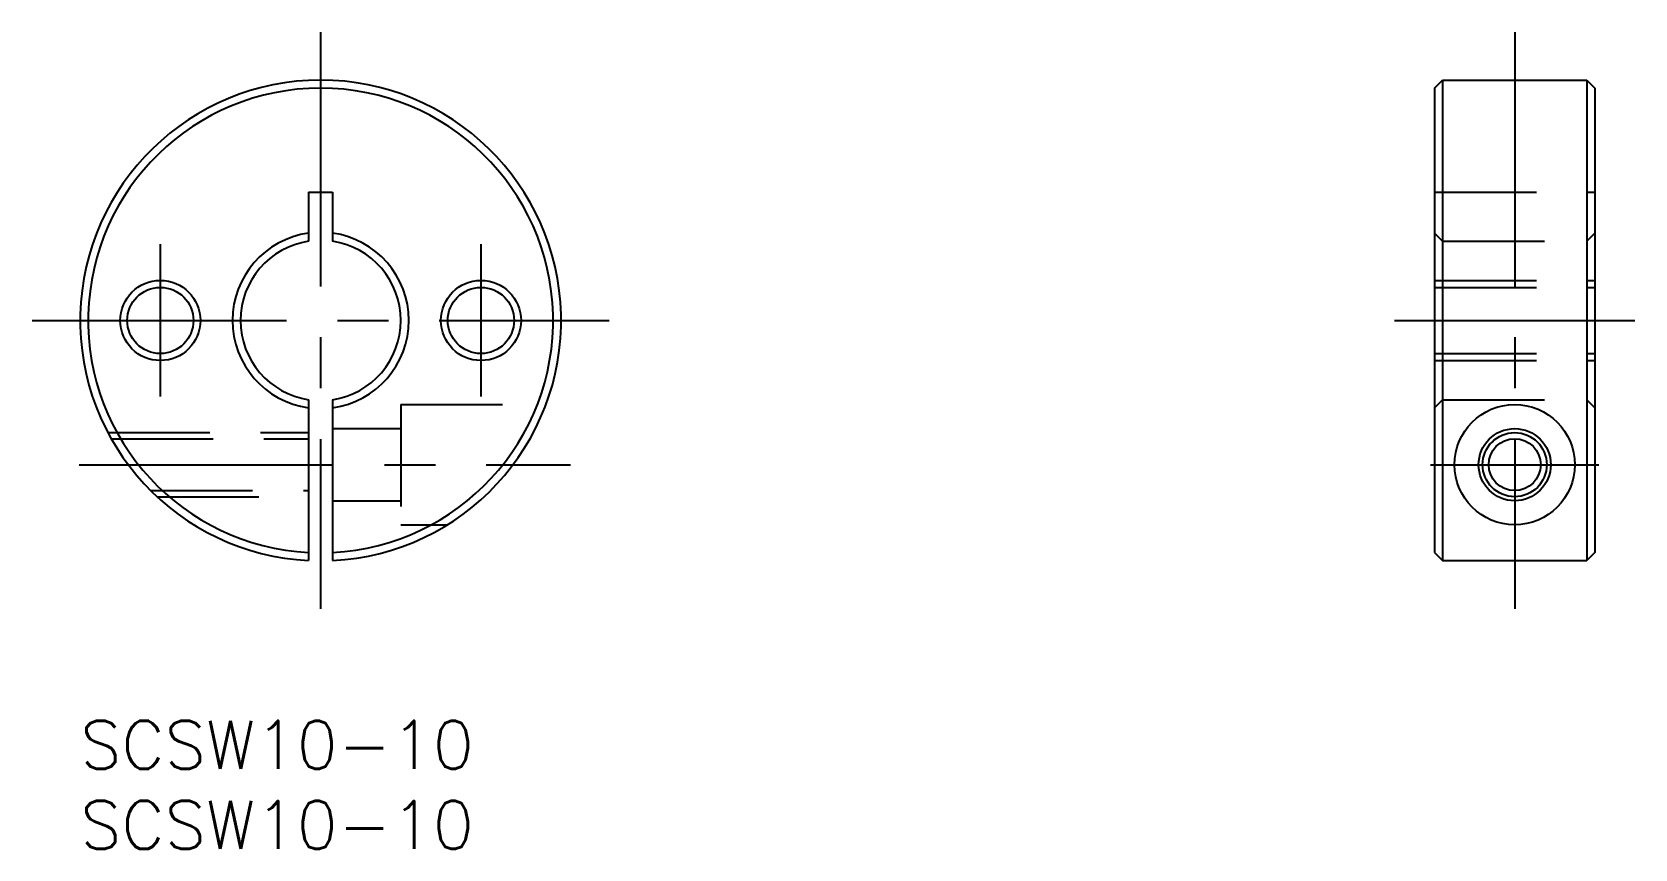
# Model space of a CAD drawing. Extents: x -3 to 97, y -8 to 43.
import ezdxf

# ---------------------------------------------------------------- set-up
doc = ezdxf.new("R2010")
doc.units = 0
doc.header["$LTSCALE"] = 0.5
doc.linetypes.add('CENTER', pattern=[50.8, 31.75, -6.35, 6.35, -6.35])
doc.linetypes.add('DASHED', pattern=[19.05, 12.7, -6.35])
for name, color, linetype in [('MSM_CENTER', 1, 'CENTER'), ('MSM_CONTINUOUS', 7, 'CONTINUOUS'), ('MSM_DASHED', 4, 'DASHED'), ('MSM_NARROW', 5, 'CONTINUOUS'), ('MSM_PART_NUMBER', 7, 'CONTINUOUS')]:
    doc.layers.add(name, color=color, linetype=linetype)
doc.styles.get("Standard").update_dxf_attribs({"font": 'txt.shx', "height": 3, "bigfont": 'bigfont.shx'})

# ---------------------------------------------------------------- blocks, each defined once
blk = doc.blocks.new('*U2')
at = {"layer": 'MSM_PART_NUMBER'}
blk.add_text('SCSW10-10', height=3, dxfattribs=at).set_placement((0, -3))
blk = doc.blocks.new('*U3')
at = {"layer": 'MSM_PART_NUMBER'}
blk.add_text('SCSW10-10', height=3, dxfattribs=at).set_placement((0, -8))

msp = doc.modelspace()

# ---------------------------------------------------------------- linework, layer by layer
at = {"layer": 'MSM_CENTER'}
for p, q in [((15, 42.981), (15, 6.981)), ((89.479, 42.981), (89.479, 6.981)), ((5, 29.735), (5, 20.227)), ((25, 29.735), (25, 20.227)), ((-3, 24.981), (33, 24.981)), ((81.979, 24.981), (96.979, 24.981)), ((-0.071, 15.981), (30.588, 15.981)), ((84.229, 15.981), (94.729, 15.981))]:
    msp.add_line(p, q, dxfattribs=at)
at = {"layer": 'MSM_CONTINUOUS'}
for p, q in [((84.479, 39.481), (84.979, 39.981)), ((84.479, 39.481), (84.479, 10.5)), ((84.979, 39.981), (84.979, 10)), ((84.979, 39.981), (93.979, 39.981)), ((93.979, 39.981), (93.979, 10)), ((93.979, 39.981), (94.479, 39.481)), ((94.479, 39.481), (94.479, 10.5)), ((14.25, 32.981), (14.25, 29.925)), ((14.25, 32.981), (15.75, 32.981)), ((15.75, 32.981), (15.75, 29.925)), ((14.25, 20.038), (14.25, 10)), ((15.75, 20.038), (15.75, 10)), ((84.479, 10.5), (84.979, 10)), ((84.979, 10), (93.979, 10)), ((94.479, 10.5), (93.979, 10))]:
    msp.add_line(p, q, dxfattribs=at)
for centre, radius in [((5, 24.981), 2.067), ((25, 24.981), 2.067), ((89.479, 15.981), 3.75), ((89.479, 15.981), 2.25), ((89.479, 15.981), 1.621)]:
    msp.add_circle(centre, radius, dxfattribs=at)
for radius, start, end in [(15, 272.86598, 267.13402), (14.5, 272.9649, 267.0351), (5.5, 97.83748, 262.16252), (5.5, 277.83748, 82.16252), (5, 98.62693, 261.37307), (5, 278.62693, 81.37307)]:
    msp.add_arc((15, 24.981), radius, start, end, dxfattribs=at)
at = {"layer": 'MSM_DASHED'}
for p, q in [((84.479, 32.981), (94.479, 32.981)), ((84.979, 29.93), (84.479, 30.43)), ((94.479, 30.43), (93.979, 29.925)), ((84.979, 29.925), (93.979, 29.925)), ((84.479, 27.481), (94.479, 27.481)), ((84.479, 27.048), (94.479, 27.048)), ((84.479, 22.914), (94.479, 22.914)), ((84.479, 22.481), (94.479, 22.481)), ((84.479, 19.533), (84.979, 20.038)), ((84.979, 20.038), (93.979, 20.038)), ((93.979, 20.038), (94.479, 19.533)), ((20, 19.731), (20, 12.231)), ((20, 19.731), (29.051, 19.731)), ((15.75, 18.231), (20, 18.231)), ((1.734, 17.981), (14.25, 17.981)), ((1.941, 17.602), (14.25, 17.602)), ((4.408, 14.36), (14.25, 14.36)), ((4.802, 13.981), (14.25, 13.981)), ((15.75, 13.731), (20, 13.731)), ((20, 12.231), (22.902, 12.231))]:
    msp.add_line(p, q, dxfattribs=at)
at = {"layer": 'MSM_NARROW'}
for centre, radius in [((5, 24.981), 2.5), ((25, 24.981), 2.5), ((89.479, 15.981), 2)]:
    msp.add_circle(centre, radius, dxfattribs=at)

# ---------------------------------------------------------------- block references
at = {"layer": 'MSM_CONTINUOUS'}
for name in ['*U2', '*U3']:
    msp.add_blockref(name, (0, 0), dxfattribs=at)

doc.saveas('drawing.dxf')
